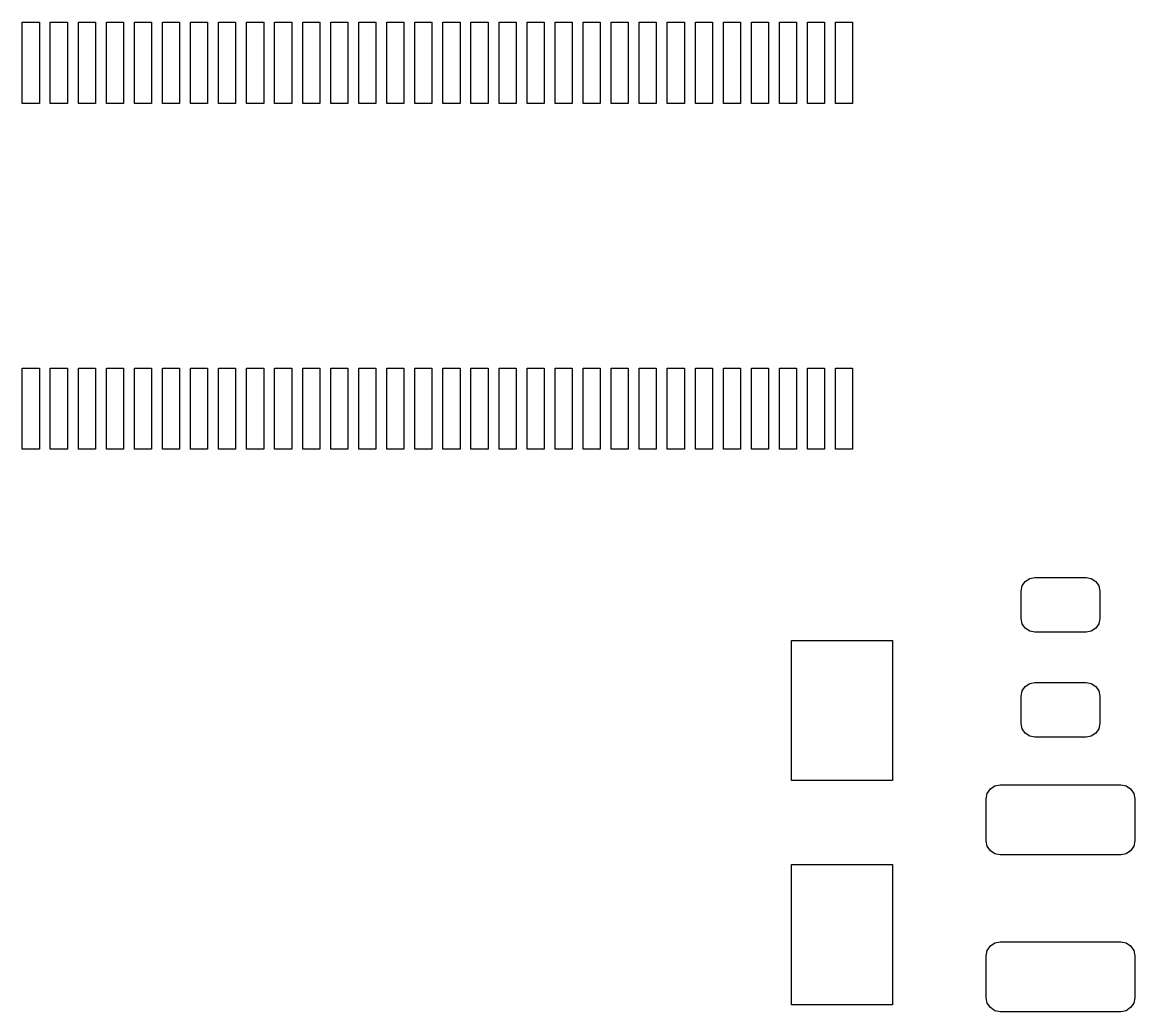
# Model space of a CAD drawing. Extents: x 0.06 to 3.56, y 0.11 to 3.45.
# Drawn here: x 2.783 to 3.565, y 0.115 to 0.81 of the extents above; entities that cross this region are included whole.
import ezdxf

# ---------------------------------------------------------------- set-up
doc = ezdxf.new("R2010")
doc.units = 0
doc.header["$MEASUREMENT"] = 0
doc.layers.add('BLACK', color=7, linetype='CONTINUOUS')

msp = doc.modelspace()

# ---------------------------------------------------------------- linework, layer by layer
at = {"layer": 'BLACK', "linetype": 'CONTINUOUS'}
for p, q in [((2.7833, 0.753), (2.7833, 0.81)), ((2.7833, 0.81), (2.7953, 0.81)), ((2.7953, 0.81), (2.7953, 0.753)), ((2.803, 0.753), (2.803, 0.81)), ((2.803, 0.81), (2.815, 0.81)), ((2.815, 0.81), (2.815, 0.753)), ((2.8227, 0.753), (2.8227, 0.81)), ((2.8227, 0.81), (2.8347, 0.81)), ((2.8347, 0.81), (2.8347, 0.753)), ((2.8424, 0.753), (2.8424, 0.81)), ((2.8424, 0.81), (2.8544, 0.81)), ((2.8544, 0.81), (2.8544, 0.753)), ((2.8621, 0.753), (2.8621, 0.81)), ((2.8621, 0.81), (2.8741, 0.81)), ((2.8741, 0.81), (2.8741, 0.753)), ((2.8818, 0.753), (2.8818, 0.81)), ((2.8818, 0.81), (2.8938, 0.81)), ((2.8938, 0.81), (2.8938, 0.753)), ((2.9015, 0.753), (2.9015, 0.81)), ((2.9015, 0.81), (2.9135, 0.81)), ((2.9135, 0.81), (2.9135, 0.753)), ((2.9212, 0.753), (2.9212, 0.81)), ((2.9212, 0.81), (2.9332, 0.81)), ((2.9332, 0.81), (2.9332, 0.753)), ((2.9409, 0.753), (2.9409, 0.81)), ((2.9409, 0.81), (2.9529, 0.81)), ((2.9529, 0.81), (2.9529, 0.753)), ((2.9606, 0.753), (2.9606, 0.81)), ((2.9606, 0.81), (2.9726, 0.81)), ((2.9726, 0.81), (2.9726, 0.753)), ((2.9803, 0.753), (2.9803, 0.81)), ((2.9803, 0.81), (2.9923, 0.81)), ((2.9923, 0.81), (2.9923, 0.753)), ((3, 0.753), (3, 0.81)), ((3, 0.81), (3.012, 0.81)), ((3.012, 0.81), (3.012, 0.753)), ((3.0197, 0.753), (3.0197, 0.81)), ((3.0197, 0.81), (3.0317, 0.81)), ((3.0317, 0.81), (3.0317, 0.753)), ((3.0394, 0.753), (3.0394, 0.81)), ((3.0394, 0.81), (3.0514, 0.81)), ((3.0514, 0.81), (3.0514, 0.753)), ((3.0591, 0.753), (3.0591, 0.81)), ((3.0591, 0.81), (3.0711, 0.81)), ((3.0711, 0.81), (3.0711, 0.753)), ((3.0788, 0.753), (3.0788, 0.81)), ((3.0788, 0.81), (3.0908, 0.81)), ((3.0908, 0.81), (3.0908, 0.753)), ((3.0985, 0.753), (3.0985, 0.81)), ((3.0985, 0.81), (3.1105, 0.81)), ((3.1105, 0.81), (3.1105, 0.753)), ((3.1182, 0.753), (3.1182, 0.81)), ((3.1182, 0.81), (3.1302, 0.81)), ((3.1302, 0.81), (3.1302, 0.753)), ((3.1379, 0.753), (3.1379, 0.81)), ((3.1379, 0.81), (3.1499, 0.81)), ((3.1499, 0.81), (3.1499, 0.753)), ((3.1576, 0.753), (3.1576, 0.81)), ((3.1576, 0.81), (3.1696, 0.81)), ((3.1696, 0.81), (3.1696, 0.753)), ((3.1773, 0.753), (3.1773, 0.81)), ((3.1773, 0.81), (3.1893, 0.81)), ((3.1893, 0.81), (3.1893, 0.753)), ((3.197, 0.753), (3.197, 0.81)), ((3.197, 0.81), (3.209, 0.81)), ((3.209, 0.81), (3.209, 0.753)), ((3.2167, 0.753), (3.2167, 0.81)), ((3.2167, 0.81), (3.2287, 0.81)), ((3.2287, 0.81), (3.2287, 0.753)), ((3.2364, 0.753), (3.2364, 0.81)), ((3.2364, 0.81), (3.2484, 0.81)), ((3.2484, 0.81), (3.2484, 0.753)), ((3.2561, 0.753), (3.2561, 0.81)), ((3.2561, 0.81), (3.2681, 0.81)), ((3.2681, 0.81), (3.2681, 0.753)), ((3.2758, 0.753), (3.2758, 0.81)), ((3.2758, 0.81), (3.2878, 0.81)), ((3.2878, 0.81), (3.2878, 0.753)), ((3.2955, 0.753), (3.2955, 0.81)), ((3.2955, 0.81), (3.3075, 0.81)), ((3.3075, 0.81), (3.3075, 0.753)), ((3.3152, 0.753), (3.3152, 0.81)), ((3.3152, 0.81), (3.3272, 0.81)), ((3.3272, 0.81), (3.3272, 0.753)), ((3.3349, 0.753), (3.3349, 0.81)), ((3.3349, 0.81), (3.3469, 0.81)), ((3.3469, 0.81), (3.3469, 0.753)), ((3.3546, 0.753), (3.3546, 0.81)), ((3.3546, 0.81), (3.3666, 0.81)), ((3.3666, 0.81), (3.3666, 0.753)), ((2.7953, 0.753), (2.7833, 0.753)), ((2.815, 0.753), (2.803, 0.753)), ((2.8347, 0.753), (2.8227, 0.753)), ((2.8544, 0.753), (2.8424, 0.753)), ((2.8741, 0.753), (2.8621, 0.753)), ((2.8938, 0.753), (2.8818, 0.753)), ((2.9135, 0.753), (2.9015, 0.753)), ((2.9332, 0.753), (2.9212, 0.753)), ((2.9529, 0.753), (2.9409, 0.753)), ((2.9726, 0.753), (2.9606, 0.753)), ((2.9923, 0.753), (2.9803, 0.753)), ((3.012, 0.753), (3, 0.753)), ((3.0317, 0.753), (3.0197, 0.753)), ((3.0514, 0.753), (3.0394, 0.753)), ((3.0711, 0.753), (3.0591, 0.753)), ((3.0908, 0.753), (3.0788, 0.753)), ((3.1105, 0.753), (3.0985, 0.753)), ((3.1302, 0.753), (3.1182, 0.753)), ((3.1499, 0.753), (3.1379, 0.753)), ((3.1696, 0.753), (3.1576, 0.753)), ((3.1893, 0.753), (3.1773, 0.753)), ((3.209, 0.753), (3.197, 0.753)), ((3.2287, 0.753), (3.2167, 0.753)), ((3.2484, 0.753), (3.2364, 0.753)), ((3.2681, 0.753), (3.2561, 0.753)), ((3.2878, 0.753), (3.2758, 0.753)), ((3.3075, 0.753), (3.2955, 0.753)), ((3.3272, 0.753), (3.3152, 0.753)), ((3.3469, 0.753), (3.3349, 0.753)), ((3.3666, 0.753), (3.3546, 0.753)), ((2.7833, 0.51), (2.7833, 0.567)), ((2.7833, 0.567), (2.7953, 0.567)), ((2.7953, 0.567), (2.7953, 0.51)), ((2.803, 0.51), (2.803, 0.567)), ((2.803, 0.567), (2.815, 0.567)), ((2.815, 0.567), (2.815, 0.51)), ((2.8227, 0.51), (2.8227, 0.567)), ((2.8227, 0.567), (2.8347, 0.567)), ((2.8347, 0.567), (2.8347, 0.51)), ((2.8424, 0.51), (2.8424, 0.567)), ((2.8424, 0.567), (2.8544, 0.567)), ((2.8544, 0.567), (2.8544, 0.51)), ((2.8621, 0.51), (2.8621, 0.567)), ((2.8621, 0.567), (2.8741, 0.567)), ((2.8741, 0.567), (2.8741, 0.51)), ((2.8818, 0.51), (2.8818, 0.567)), ((2.8818, 0.567), (2.8938, 0.567)), ((2.8938, 0.567), (2.8938, 0.51)), ((2.9015, 0.51), (2.9015, 0.567)), ((2.9015, 0.567), (2.9135, 0.567)), ((2.9135, 0.567), (2.9135, 0.51)), ((2.9212, 0.51), (2.9212, 0.567)), ((2.9212, 0.567), (2.9332, 0.567)), ((2.9332, 0.567), (2.9332, 0.51)), ((2.9409, 0.51), (2.9409, 0.567)), ((2.9409, 0.567), (2.9529, 0.567)), ((2.9529, 0.567), (2.9529, 0.51)), ((2.9606, 0.51), (2.9606, 0.567)), ((2.9606, 0.567), (2.9726, 0.567)), ((2.9726, 0.567), (2.9726, 0.51)), ((2.9803, 0.51), (2.9803, 0.567)), ((2.9803, 0.567), (2.9923, 0.567)), ((2.9923, 0.567), (2.9923, 0.51)), ((3, 0.51), (3, 0.567)), ((3, 0.567), (3.012, 0.567)), ((3.012, 0.567), (3.012, 0.51)), ((3.0197, 0.51), (3.0197, 0.567)), ((3.0197, 0.567), (3.0317, 0.567)), ((3.0317, 0.567), (3.0317, 0.51)), ((3.0394, 0.51), (3.0394, 0.567)), ((3.0394, 0.567), (3.0514, 0.567)), ((3.0514, 0.567), (3.0514, 0.51)), ((3.0591, 0.51), (3.0591, 0.567)), ((3.0591, 0.567), (3.0711, 0.567)), ((3.0711, 0.567), (3.0711, 0.51)), ((3.0788, 0.51), (3.0788, 0.567)), ((3.0788, 0.567), (3.0908, 0.567)), ((3.0908, 0.567), (3.0908, 0.51)), ((3.0985, 0.51), (3.0985, 0.567)), ((3.0985, 0.567), (3.1105, 0.567)), ((3.1105, 0.567), (3.1105, 0.51)), ((3.1182, 0.51), (3.1182, 0.567)), ((3.1182, 0.567), (3.1302, 0.567)), ((3.1302, 0.567), (3.1302, 0.51)), ((3.1379, 0.51), (3.1379, 0.567)), ((3.1379, 0.567), (3.1499, 0.567)), ((3.1499, 0.567), (3.1499, 0.51)), ((3.1576, 0.51), (3.1576, 0.567)), ((3.1576, 0.567), (3.1696, 0.567)), ((3.1696, 0.567), (3.1696, 0.51)), ((3.1773, 0.51), (3.1773, 0.567)), ((3.1773, 0.567), (3.1893, 0.567)), ((3.1893, 0.567), (3.1893, 0.51)), ((3.197, 0.51), (3.197, 0.567)), ((3.197, 0.567), (3.209, 0.567)), ((3.209, 0.567), (3.209, 0.51)), ((3.2167, 0.51), (3.2167, 0.567)), ((3.2167, 0.567), (3.2287, 0.567)), ((3.2287, 0.567), (3.2287, 0.51)), ((3.2364, 0.51), (3.2364, 0.567)), ((3.2364, 0.567), (3.2484, 0.567)), ((3.2484, 0.567), (3.2484, 0.51)), ((3.2561, 0.51), (3.2561, 0.567)), ((3.2561, 0.567), (3.2681, 0.567)), ((3.2681, 0.567), (3.2681, 0.51)), ((3.2758, 0.51), (3.2758, 0.567)), ((3.2758, 0.567), (3.2878, 0.567)), ((3.2878, 0.567), (3.2878, 0.51)), ((3.2955, 0.51), (3.2955, 0.567)), ((3.2955, 0.567), (3.3075, 0.567)), ((3.3075, 0.567), (3.3075, 0.51)), ((3.3152, 0.51), (3.3152, 0.567)), ((3.3152, 0.567), (3.3272, 0.567)), ((3.3272, 0.567), (3.3272, 0.51)), ((3.3349, 0.51), (3.3349, 0.567)), ((3.3349, 0.567), (3.3469, 0.567)), ((3.3469, 0.567), (3.3469, 0.51)), ((3.3546, 0.51), (3.3546, 0.567)), ((3.3546, 0.567), (3.3666, 0.567)), ((3.3666, 0.567), (3.3666, 0.51)), ((2.7953, 0.51), (2.7833, 0.51)), ((2.815, 0.51), (2.803, 0.51)), ((2.8347, 0.51), (2.8227, 0.51)), ((2.8544, 0.51), (2.8424, 0.51)), ((2.8741, 0.51), (2.8621, 0.51)), ((2.8938, 0.51), (2.8818, 0.51)), ((2.9135, 0.51), (2.9015, 0.51)), ((2.9332, 0.51), (2.9212, 0.51)), ((2.9529, 0.51), (2.9409, 0.51)), ((2.9726, 0.51), (2.9606, 0.51)), ((2.9923, 0.51), (2.9803, 0.51)), ((3.012, 0.51), (3, 0.51)), ((3.0317, 0.51), (3.0197, 0.51)), ((3.0514, 0.51), (3.0394, 0.51)), ((3.0711, 0.51), (3.0591, 0.51)), ((3.0908, 0.51), (3.0788, 0.51)), ((3.1105, 0.51), (3.0985, 0.51)), ((3.1302, 0.51), (3.1182, 0.51)), ((3.1499, 0.51), (3.1379, 0.51)), ((3.1696, 0.51), (3.1576, 0.51)), ((3.1893, 0.51), (3.1773, 0.51)), ((3.209, 0.51), (3.197, 0.51)), ((3.2287, 0.51), (3.2167, 0.51)), ((3.2484, 0.51), (3.2364, 0.51)), ((3.2681, 0.51), (3.2561, 0.51)), ((3.2878, 0.51), (3.2758, 0.51)), ((3.3075, 0.51), (3.2955, 0.51)), ((3.3272, 0.51), (3.3152, 0.51)), ((3.3469, 0.51), (3.3349, 0.51)), ((3.3666, 0.51), (3.3546, 0.51)), ((3.48577, 0.413958), (3.48785, 0.417071)), ((3.48785, 0.417071), (3.49096, 0.419151)), ((3.49096, 0.419151), (3.49464, 0.419882)), ((3.49464, 0.419882), (3.53056, 0.419882)), ((3.53056, 0.419882), (3.53423, 0.419151)), ((3.53423, 0.419151), (3.53735, 0.417071)), ((3.53735, 0.417071), (3.53943, 0.413958)), ((3.48504, 0.410285), (3.48577, 0.413958)), ((3.48504, 0.391093), (3.48504, 0.410285)), ((3.53943, 0.413958), (3.54016, 0.410285)), ((3.54016, 0.410285), (3.54016, 0.391093)), ((3.48577, 0.38742), (3.48504, 0.391093)), ((3.54016, 0.391093), (3.53943, 0.38742)), ((3.48785, 0.384307), (3.48577, 0.38742)), ((3.49096, 0.382227), (3.48785, 0.384307)), ((3.53735, 0.384307), (3.53423, 0.382227)), ((3.53943, 0.38742), (3.53735, 0.384307)), ((3.32362, 0.277165), (3.32362, 0.375591)), ((3.32362, 0.375591), (3.39449, 0.375591)), ((3.39449, 0.375591), (3.39449, 0.277165)), ((3.49464, 0.381496), (3.49096, 0.382227)), ((3.53056, 0.381496), (3.49464, 0.381496)), ((3.53423, 0.382227), (3.53056, 0.381496)), ((3.48785, 0.343252), (3.49096, 0.345333)), ((3.49096, 0.345333), (3.49464, 0.346063)), ((3.49464, 0.346063), (3.53056, 0.346063)), ((3.53056, 0.346063), (3.53423, 0.345333)), ((3.53423, 0.345333), (3.53735, 0.343252)), ((3.48504, 0.336467), (3.48577, 0.340139)), ((3.48504, 0.317274), (3.48504, 0.336467)), ((3.48577, 0.340139), (3.48785, 0.343252)), ((3.53735, 0.343252), (3.53943, 0.340139)), ((3.53943, 0.340139), (3.54016, 0.336467)), ((3.54016, 0.336467), (3.54016, 0.317274)), ((3.48577, 0.313601), (3.48504, 0.317274)), ((3.48785, 0.310488), (3.48577, 0.313601)), ((3.53943, 0.313601), (3.53735, 0.310488)), ((3.54016, 0.317274), (3.53943, 0.313601)), ((3.49096, 0.308408), (3.48785, 0.310488)), ((3.49464, 0.307677), (3.49096, 0.308408)), ((3.53056, 0.307677), (3.49464, 0.307677)), ((3.53423, 0.308408), (3.53056, 0.307677)), ((3.53735, 0.310488), (3.53423, 0.308408)), ((3.39449, 0.277165), (3.32362, 0.277165)), ((3.46651, 0.273463), (3.47028, 0.274213)), ((3.47028, 0.274213), (3.55492, 0.274213)), ((3.55492, 0.274213), (3.55869, 0.273463)), ((3.46043, 0.26437), (3.46118, 0.268137)), ((3.46118, 0.268137), (3.46332, 0.27133)), ((3.46332, 0.27133), (3.46651, 0.273463)), ((3.55869, 0.273463), (3.56188, 0.27133)), ((3.56188, 0.27133), (3.56401, 0.268137)), ((3.56401, 0.268137), (3.56476, 0.26437)), ((3.46043, 0.234843), (3.46043, 0.26437)), ((3.56476, 0.26437), (3.56476, 0.234843)), ((3.46118, 0.231076), (3.46043, 0.234843)), ((3.56476, 0.234843), (3.56401, 0.231076)), ((3.46332, 0.227883), (3.46118, 0.231076)), ((3.46651, 0.225749), (3.46332, 0.227883)), ((3.56188, 0.227883), (3.55869, 0.225749)), ((3.56401, 0.231076), (3.56188, 0.227883)), ((3.47028, 0.225), (3.46651, 0.225749)), ((3.55492, 0.225), (3.47028, 0.225)), ((3.55869, 0.225749), (3.55492, 0.225)), ((3.32362, 0.119685), (3.32362, 0.21811)), ((3.32362, 0.21811), (3.39449, 0.21811)), ((3.39449, 0.21811), (3.39449, 0.119685)), ((3.46043, 0.154134), (3.46118, 0.1579)), ((3.46118, 0.1579), (3.46332, 0.161094)), ((3.46332, 0.161094), (3.46651, 0.163227)), ((3.46651, 0.163227), (3.47028, 0.163976)), ((3.47028, 0.163976), (3.55492, 0.163976)), ((3.55492, 0.163976), (3.55869, 0.163227)), ((3.55869, 0.163227), (3.56188, 0.161094)), ((3.56188, 0.161094), (3.56401, 0.1579)), ((3.56401, 0.1579), (3.56476, 0.154134)), ((3.46043, 0.124606), (3.46043, 0.154134)), ((3.56476, 0.154134), (3.56476, 0.124606)), ((3.39449, 0.119685), (3.32362, 0.119685)), ((3.46118, 0.12084), (3.46043, 0.124606)), ((3.46332, 0.117647), (3.46118, 0.12084)), ((3.46651, 0.115513), (3.46332, 0.117647)), ((3.56188, 0.117647), (3.55869, 0.115513)), ((3.56401, 0.12084), (3.56188, 0.117647)), ((3.56476, 0.124606), (3.56401, 0.12084)), ((3.47028, 0.114764), (3.46651, 0.115513)), ((3.55492, 0.114764), (3.47028, 0.114764)), ((3.55869, 0.115513), (3.55492, 0.114764))]:
    msp.add_line(p, q, dxfattribs=at)

doc.saveas('drawing.dxf')
